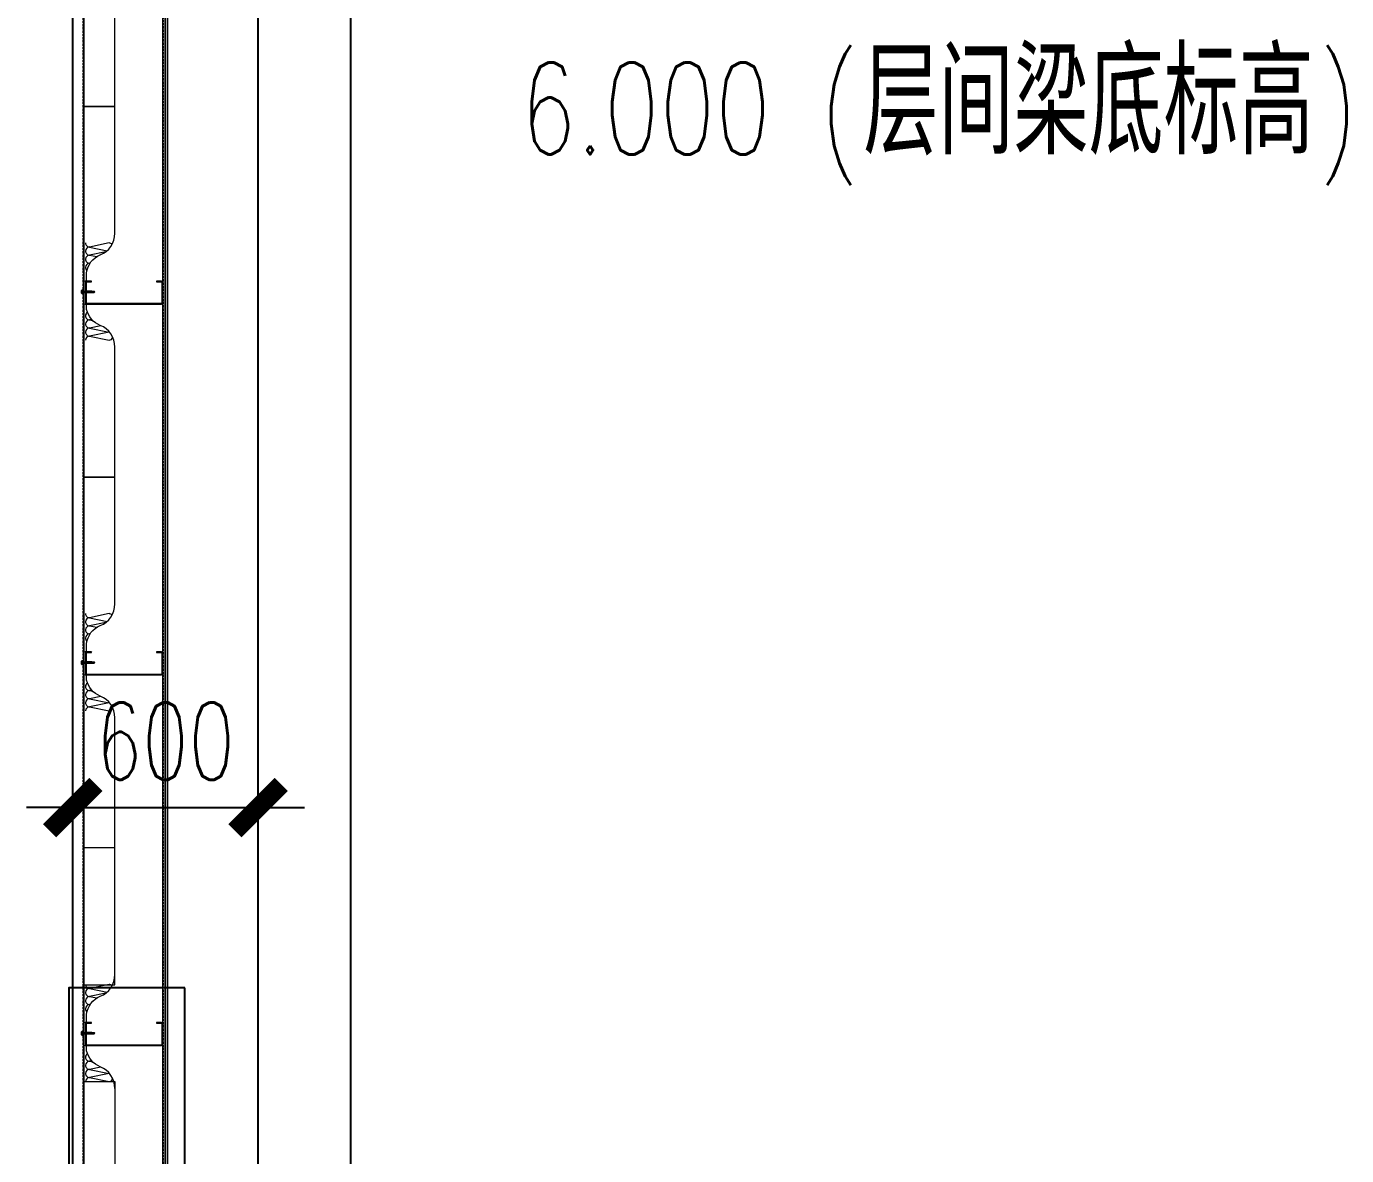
# Model space of a CAD drawing. Extents: x 220580 to 2027826, y -309201 to 71987.
# Drawn here: x 278198 to 282473, y -222025 to -218370 of the extents above; entities that cross this region are included whole.
import ezdxf
from ezdxf.xclip import XClip

# ---------------------------------------------------------------- set-up
doc = ezdxf.new("R2010")
doc.units = 0
for name, pattern in [('CENTER', [2, 1.25, -0.25, 0.25, -0.25]), ('DOTE', [2.42, 2, -0.2, 0.02, -0.2]), ('ZN-DASH', [0.35, 0.25, -0.1])]:
    doc.linetypes.add(name, pattern=pattern)
for name, color, linetype in [('!ZN6-虚线-8', 8, 'ZN-DASH'), ('A-AXIS-DOTE', 14, 'DOTE'), ('A-AXIS-DP', 126, 'Continuous'), ('A-LIN-V', 9, 'Continuous'), ('AS-WALL', 40, 'Continuous'), ('DIM', 173, 'Continuous'), ('DOTE', 1, 'CENTER'), ('PUB_TEXT', 7, 'Continuous')]:
    doc.layers.add(name, color=color, linetype=linetype)
doc.layers.add('0_INSULATION', color=252, linetype='Continuous', lineweight=9, transparency=0.2)
for name, color, linetype, lineweight in [('0_PURLIN-CON', 253, 'Continuous', 15), ('0_SCREW RIVET', 4, 'Continuous', 15), ('彩钢板', 6, 'Continuous', 15), ('防火岩棉', 252, 'Continuous', 13)]:
    doc.layers.add(name, color=color, linetype=linetype, lineweight=lineweight)
doc.styles.add('_TCH_DIM', font='SIMPLEX', dxfattribs={"bigfont": 'GBCBIG'})
doc.styles.add('DHTEXT-1', font='ROMANS.shx', dxfattribs={"width": 0.7, "bigfont": 'CHINESE.shx'})
doc.dimstyles.new('ZN100', dxfattribs={"dimscale": 100, "dimtxt": 2.5, "dimasz": 1.5, "dimexe": 1, "dimexo": 2, "dimgap": 0.9, "dimtad": 1, "dimdec": 0, "dimdsep": 46, "dimtxsty": 'DHTEXT-1', "dimblk": 'ARCHTICK', "dimcen": 2.5, "dimclrd": 173, "dimclre": 173, "dimclrt": 7, "dimazin": 2, "dimtfac": 1, "dimtix": 1, "dimtmove": 2, "dimatfit": 3, "dimfxl": 0, "dimarcsym": 0})

# ---------------------------------------------------------------- blocks, each defined once
blk = doc.blocks.new('e534654')
at = {"layer": 'A-LIN-V'}
for p, q in [((10200, -11000), (10200, 700)), ((10800, -11000), (10800, 700))]:
    blk.add_line(p, q, dxfattribs=at)
blk = doc.blocks.new('20250821141233')
at = {"layer": 'A-AXIS-DOTE'}
blk.add_line((0, -5813.6), (0, 18238.3), dxfattribs=at)
at = {"layer": 'DOTE', "ltscale": 180}
blk.add_line((0, -5813.6), (0, 18238.3), dxfattribs=at)
blk = doc.blocks.new('_ArchTick')
at = {"color": 0, "linetype": 'ByBlock', "const_width": 0.4}
blk.add_lwpolyline([(-0.5, -0.5), (0.5, 0.5)], dxfattribs=at)
blk = doc.blocks.new('*D1017')
at = {"layer": 'Defpoints', "color": 0, "ltscale": 1000, "transparency": 16777216}
for p in [(278948.2, -220898.4), (278348.2, -221133.4), (278948.2, -221133.4)]:
    blk.add_point(p, dxfattribs=at)
at = {"layer": 'DIM', "color": 173, "linetype": 'ByBlock', "lineweight": -2, "ltscale": 1000, "transparency": 16777216}
for p, q in [((278348.2, -220933.4), (278348.2, -220798.4)), ((278948.2, -220933.4), (278948.2, -220798.4)), ((278348.2, -220898.4), (278198.2, -220898.4)), ((278348.2, -220898.4), (278948.2, -220898.4)), ((278948.2, -220898.4), (279098.2, -220898.4))]:
    blk.add_line(p, q, dxfattribs=at)
at = {"layer": 'DIM', "color": 173, "lineweight": -2, "ltscale": 1000, "transparency": 16777216, "xscale": 150, "yscale": 150, "zscale": 150}
blk.add_blockref('_ArchTick', (278348.2, -220898.4), dxfattribs=at)
at = {"layer": 'DIM', "color": 173, "lineweight": -2, "ltscale": 1000, "transparency": 16777216, "xscale": 150, "yscale": 150, "zscale": 150, "rotation": 180}
blk.add_blockref('_ArchTick', (278948.2, -220898.4), dxfattribs=at)
at = {"layer": 'DIM', "color": 7, "ltscale": 1000, "transparency": 16777216, "insert": (278648.2, -220683.4), "char_height": 250, "attachment_point": 5, "style": 'DHTEXT-1'}
blk.add_mtext('600', dxfattribs=at)
blk = doc.blocks.new('$紧固件$00000145')
at = {"layer": '0_SCREW RIVET'}
for p, q in [((-1.7, 9.4), (-1.7, 7.2)), ((-1.7, 6.7), (-1.7, 5)), ((-1.7, 4.5), (-1.7, 2.8)), ((-1.7, 2.3), (-1.7, 0.6)), ((-1.7, 0.1), (-1.7, -1.6)), ((2.8, 9.4), (2.8, 7.6)), ((2.8, 7.1), (2.8, 5.4)), ((2.8, 4.9), (2.8, 3.2)), ((2.8, 2.7), (2.8, 1)), ((2.8, 0.5), (2.8, -1.2)), ((-1.7, -2.1), (-1.7, -3.8)), ((-1.7, -4.3), (-1.7, -6)), ((-1.7, -6.5), (-1.7, -8.2)), ((-1.7, -8.7), (-1.7, -10.5)), ((-1.7, -11), (-1.7, -12.7)), ((-1.7, -13.2), (-1.7, -14.9)), ((-1.7, -15.4), (-1.7, -17.1)), ((-1.7, -17.6), (-1.7, -19.3)), ((-1.7, -19.8), (-1.7, -24.8)), ((-1.7, -24.8), (0.5, -26.6)), ((0.5, -26.6), (2.8, -24.8)), ((2.8, -1.7), (2.8, -3.4)), ((2.8, -3.9), (2.8, -5.6)), ((2.8, -6.1), (2.8, -7.8)), ((2.8, -8.3), (2.8, -10.1)), ((2.8, -10.6), (2.8, -12.3)), ((2.8, -12.8), (2.8, -14.5)), ((2.8, -15), (2.8, -16.7)), ((2.8, -17.2), (2.8, -18.9)), ((2.8, -19.4), (2.8, -24.8))]:
    blk.add_line(p, q, dxfattribs=at)
blk.add_lwpolyline([(-6.5, 12.1, -0.414214), (-2.5, 16.1), (3.5, 16.1, -0.414214), (7.5, 12.1), (7.5, 12.2), (7.5, 11.4), (-6.5, 11.4), (-6.5, 12.2)], format="xyb", close=True, dxfattribs=at)
for points in [[(-4, 11.4), (5, 11.4), (5, 9.4), (-4, 9.4)], [(-1.7, 6.7), (2.8, 7.1), (3.3, 7.4), (2.8, 7.6), (-1.7, 7.2), (-2.2, 6.9)], [(-1.7, 4.5), (2.8, 4.9), (3.3, 5.2), (2.8, 5.4), (-1.7, 5), (-2.2, 4.7)], [(-1.7, 2.3), (2.8, 2.7), (3.3, 3), (2.8, 3.2), (-1.7, 2.8), (-2.2, 2.5)], [(-1.7, 0.1), (2.8, 0.5), (3.3, 0.8), (2.8, 1), (-1.7, 0.6), (-2.2, 0.3)], [(-1.7, -2.1), (2.8, -1.7), (3.3, -1.4), (2.8, -1.2), (-1.7, -1.6), (-2.2, -1.9)], [(-1.7, -4.3), (2.8, -3.9), (3.3, -3.6), (2.8, -3.4), (-1.7, -3.8), (-2.2, -4.1)], [(-1.7, -6.5), (2.8, -6.1), (3.3, -5.8), (2.8, -5.6), (-1.7, -6), (-2.2, -6.3)], [(-1.7, -8.7), (2.8, -8.3), (3.3, -8.1), (2.8, -7.8), (-1.7, -8.2), (-2.2, -8.5)], [(-1.7, -11), (2.8, -10.6), (3.3, -10.3), (2.8, -10.1), (-1.7, -10.5), (-2.2, -10.7)], [(-1.7, -13.2), (2.8, -12.8), (3.3, -12.5), (2.8, -12.3), (-1.7, -12.7), (-2.2, -13)], [(-1.7, -15.4), (2.8, -15), (3.3, -14.7), (2.8, -14.5), (-1.7, -14.9), (-2.2, -15.2)], [(-1.7, -17.6), (2.8, -17.2), (3.3, -16.9), (2.8, -16.7), (-1.7, -17.1), (-2.2, -17.4)]]:
    blk.add_lwpolyline(points, close=True, dxfattribs=at)
for points in [[(1.7, -19), (-1.7, -19.3), (-2.2, -19.6), (-1.7, -19.8), (1.6, -19.5)], [(0.5, -26.6), (1.9, -18), (2.5, -19.4), (2.5, -19.4), (2.8, -19.9)], [(2.3, -18.9), (2.8, -18.9), (3.3, -19.1), (2.8, -19.4), (2.5, -19.4)]]:
    blk.add_lwpolyline(points, dxfattribs=at)
blk = doc.blocks.new('*U618')
at = {"layer": '0_INSULATION'}
for p, q in [((114761.4, -53978.9), (114793, -53985.5)), ((114793, -53985.5), (114764.4, -53991.4)), ((114766.5, -53993.1), (114793, -53998.6)), ((114793, -53998.6), (114781.2, -54001)), ((114774.8, -54112.8), (114793, -54116.6)), ((114793, -54103.5), (114787.5, -54104.6)), ((114789.3, -54102.7), (114793, -54103.5)), ((114793, -54116.6), (114761.4, -54123.2)), ((114761.4, -54123.2), (114793, -54129.7)), ((114793, -54129.7), (114761.4, -54136.3))]:
    blk.add_line(p, q, dxfattribs=at)
blk.add_lwpolyline([(114802.2, -53758.1), (114802.2, -54579.5), (114752.2, -54579.5), (114752.2, -54147.5, -0.323318), (114775.7, -54112.5, 0.242761), (114797.7, -54086.4), (114798.1, -54027, 0.256774), (114775.7, -53998.1, -0.323318), (114752.2, -53963.1), (114752.2, -53758.1)], format="xyb", close=True, dxfattribs=at)
at = {"layer": '0_INSULATION', "extrusion": (0, 0, -1)}
for centre, start_param, end_param in [((114761.4, -53985.5), 5.406397, 6.283185), ((114793, -53978.9), 1.570796, 3.141593), ((114793, -53992), 0, 1.570796), ((114793, -53992), 1.570796, 3.141593), ((114793, -54005.2), 0, 1.570796), ((114793, -54005.2), 1.570796, 3.141593), ((114793, -54018.3), 0, 1.570796), ((114793, -54018.3), 1.570796, 2.416555), ((114793, -54096.9), 0.524657, 1.570796), ((114793, -54096.9), 1.570796, 3.141593), ((114793, -54110), 0, 1.570796), ((114793, -54110), 1.570796, 3.141593), ((114761.4, -54129.7), 3.141593, 4.407145), ((114761.4, -54129.7), 6.139662, 6.283185), ((114761.4, -54116.6), 3.141593, 3.269368), ((114793, -54123.1), 0, 1.570796), ((114793, -54123.1), 1.570796, 3.141593), ((114793, -54136.3), 0, 1.570796)]:
    blk.add_ellipse(centre, major_axis=(0, 6.56), ratio=0.988253, start_param=start_param, end_param=end_param, dxfattribs=at)
blk = doc.blocks.new('*U1967')
at = {"layer": '0_PURLIN-CON', "linetype": 'ByBlock', "lineweight": -2}
h = blk.add_hatch(dxfattribs=at)
h.set_pattern_fill('ANSI32', color=256, scale=2, angle=2.8624)
h.set_pattern_definition([(47.862405, (-81115.591, 63372.253), (-7.0631283, 6.3904494), []), (47.862405, (-81111.1065, 63372.477), (-7.0631283, 6.3904494), [])])
edge = h.paths.add_edge_path()
edge.add_line((75, 20), (75, 5))
edge.add_arc((70, 5), 5, -90, 0, ccw=False)
edge.add_line((70, 0), (5, 0))
edge.add_arc((5, 5), 5, 180, 270, ccw=False)
edge.add_line((0, 5), (0, 245))
edge.add_arc((5, 245), 5, 90, 180, ccw=False)
edge.add_line((5, 250), (70, 250))
edge.add_arc((70, 245), 5, 0, 90, ccw=False)
edge.add_line((75, 245), (75, 230))
edge.add_line((75, 230), (73, 230))
edge.add_line((73, 230), (73, 245))
edge.add_arc((70, 245), 3, 0, 90)
edge.add_line((70, 248), (5, 248))
edge.add_arc((5, 245), 3, 90, 180)
edge.add_line((2, 245), (2, 5))
edge.add_arc((5, 5), 3, 180, 270)
edge.add_line((5, 2), (70, 2))
edge.add_arc((70, 5), 3, 270, 360)
edge.add_line((73, 5), (73, 20))
edge.add_line((73, 20), (75, 20))
at = {"color": 0, "linetype": 'ByBlock'}
for p in [(0, 250), (75, 250), (0, 0), (75, 0)]:
    blk.add_point(p, dxfattribs=at)
at = {"layer": '0_PURLIN-CON', "linetype": 'ByBlock', "lineweight": -2}
blk.add_lwpolyline([(75, 20), (75, 5, -0.414214), (70, 0), (5, 0, -0.414214), (0, 5), (0, 245, -0.414214), (5, 250), (70, 250, -0.414214), (75, 245), (75, 230), (73, 230), (73, 245, 0.414214), (70, 248), (5, 248, 0.414214), (2, 245), (2, 5, 0.414214), (5, 2), (70, 2, 0.414214), (73, 5), (73, 20)], format="xyb", close=True, dxfattribs=at)
blk = doc.blocks.new('*U611')
at = {"layer": '0_INSULATION'}
for p, q in [((114761.4, -53978.9), (114793, -53985.5)), ((114793, -53985.5), (114764.4, -53991.4)), ((114766.5, -53993.1), (114793, -53998.6)), ((114793, -53998.6), (114781.2, -54001)), ((114774.8, -54112.8), (114793, -54116.6)), ((114793, -54103.5), (114787.5, -54104.6)), ((114789.3, -54102.7), (114793, -54103.5)), ((114793, -54116.6), (114761.4, -54123.2)), ((114761.4, -54123.2), (114793, -54129.7)), ((114793, -54129.7), (114761.4, -54136.3))]:
    blk.add_line(p, q, dxfattribs=at)
blk.add_lwpolyline([(114802.2, -53758.1), (114802.2, -54358.1), (114752.2, -54358.1), (114752.2, -54147.5, -0.323318), (114775.7, -54112.5, 0.242761), (114797.7, -54086.4), (114798.1, -54027, 0.256774), (114775.7, -53998.1, -0.323318), (114752.2, -53963.1), (114752.2, -53758.1)], format="xyb", close=True, dxfattribs=at)
at = {"layer": '0_INSULATION', "extrusion": (0, 0, -1)}
for centre, start_param, end_param in [((114761.4, -53985.5), 5.406397, 6.283185), ((114793, -53978.9), 1.570796, 3.141593), ((114793, -53992), 0, 1.570796), ((114793, -53992), 1.570796, 3.141593), ((114793, -54005.2), 0, 1.570796), ((114793, -54005.2), 1.570796, 3.141593), ((114793, -54018.3), 0, 1.570796), ((114793, -54018.3), 1.570796, 2.416555), ((114793, -54096.9), 0.524657, 1.570796), ((114793, -54096.9), 1.570796, 3.141593), ((114793, -54110), 0, 1.570796), ((114793, -54110), 1.570796, 3.141593), ((114761.4, -54129.7), 3.141593, 4.407145), ((114761.4, -54129.7), 6.139662, 6.283185), ((114761.4, -54116.6), 3.141593, 3.269368), ((114793, -54123.1), 0, 1.570796), ((114793, -54123.1), 1.570796, 3.141593), ((114793, -54136.3), 0, 1.570796)]:
    blk.add_ellipse(centre, major_axis=(0, 6.56), ratio=0.988253, start_param=start_param, end_param=end_param, dxfattribs=at)
blk = doc.blocks.new('*U1012')
at = {"layer": '0_INSULATION'}
for p, q in [((114761.4, -53978.9), (114793, -53985.5)), ((114793, -53985.5), (114764.4, -53991.4)), ((114766.5, -53993.1), (114793, -53998.6)), ((114793, -53998.6), (114781.2, -54001)), ((114774.8, -54112.8), (114793, -54116.6)), ((114793, -54103.5), (114787.5, -54104.6)), ((114789.3, -54102.7), (114793, -54103.5)), ((114793, -54116.6), (114761.4, -54123.2)), ((114761.4, -54123.2), (114793, -54129.7)), ((114793, -54129.7), (114761.4, -54136.3))]:
    blk.add_line(p, q, dxfattribs=at)
blk.add_lwpolyline([(114802.2, -53758.1), (114802.2, -54136), (114752.2, -54136), (114752.2, -54147.5, -0.323318), (114775.7, -54112.5, 0.242761), (114797.7, -54086.4), (114798.1, -54027, 0.256774), (114775.7, -53998.1, -0.323318), (114752.2, -53963.1), (114752.2, -53758.1)], format="xyb", close=True, dxfattribs=at)
at = {"layer": '0_INSULATION', "extrusion": (0, 0, -1)}
for centre, start_param, end_param in [((114761.4, -53985.5), 5.406397, 6.283185), ((114793, -53978.9), 1.570796, 3.141593), ((114793, -53992), 0, 1.570796), ((114793, -53992), 1.570796, 3.141593), ((114793, -54005.2), 0, 1.570796), ((114793, -54005.2), 1.570796, 3.141593), ((114793, -54018.3), 0, 1.570796), ((114793, -54018.3), 1.570796, 2.416555), ((114793, -54096.9), 0.524657, 1.570796), ((114793, -54096.9), 1.570796, 3.141593), ((114793, -54110), 0, 1.570796), ((114793, -54110), 1.570796, 3.141593), ((114761.4, -54129.7), 3.141593, 4.407145), ((114761.4, -54129.7), 6.139662, 6.283185), ((114761.4, -54116.6), 3.141593, 3.269368), ((114793, -54123.1), 0, 1.570796), ((114793, -54123.1), 1.570796, 3.141593), ((114793, -54136.3), 0, 1.570796)]:
    blk.add_ellipse(centre, major_axis=(0, 6.56), ratio=0.988253, start_param=start_param, end_param=end_param, dxfattribs=at)
blk = doc.blocks.new('*U1013')
at = {"layer": '0_INSULATION'}
for p, q in [((114761.4, -53978.9), (114793, -53985.5)), ((114793, -53985.5), (114764.4, -53991.4)), ((114766.5, -53993.1), (114793, -53998.6)), ((114793, -53998.6), (114781.2, -54001)), ((114774.8, -54112.8), (114793, -54116.6)), ((114793, -54103.5), (114787.5, -54104.6)), ((114789.3, -54102.7), (114793, -54103.5)), ((114793, -54116.6), (114761.4, -54123.2)), ((114761.4, -54123.2), (114793, -54129.7)), ((114793, -54129.7), (114761.4, -54136.3))]:
    blk.add_line(p, q, dxfattribs=at)
blk.add_lwpolyline([(114802.2, -53909.3), (114802.2, -54571.5), (114752.2, -54571.5), (114752.2, -54147.5, -0.323318), (114775.7, -54112.5, 0.242761), (114797.7, -54086.4), (114798.1, -54027, 0.256774), (114775.7, -53998.1, -0.323318), (114752.2, -53963.1), (114752.2, -53909.3)], format="xyb", close=True, dxfattribs=at)
at = {"layer": '0_INSULATION', "extrusion": (0, 0, -1)}
for centre, start_param, end_param in [((114761.4, -53985.5), 5.406397, 6.283185), ((114793, -53978.9), 1.570796, 3.141593), ((114793, -53992), 0, 1.570796), ((114793, -53992), 1.570796, 3.141593), ((114793, -54005.2), 0, 1.570796), ((114793, -54005.2), 1.570796, 3.141593), ((114793, -54018.3), 0, 1.570796), ((114793, -54018.3), 1.570796, 2.416555), ((114793, -54096.9), 0.524657, 1.570796), ((114793, -54096.9), 1.570796, 3.141593), ((114793, -54110), 0, 1.570796), ((114793, -54110), 1.570796, 3.141593), ((114761.4, -54129.7), 3.141593, 4.407145), ((114761.4, -54129.7), 6.139662, 6.283185), ((114761.4, -54116.6), 3.141593, 3.269368), ((114793, -54123.1), 0, 1.570796), ((114793, -54123.1), 1.570796, 3.141593), ((114793, -54136.3), 0, 1.570796)]:
    blk.add_ellipse(centre, major_axis=(0, 6.56), ratio=0.988253, start_param=start_param, end_param=end_param, dxfattribs=at)
blk = doc.blocks.new('A$Cdc5ab329')
at = {"layer": '!ZN6-虚线-8', "ltscale": 30}
for p, q in [((664.7, 0), (664.7, 14464.8)), ((408.3, 11298.5, 0), (408.3, -11.4, 0))]:
    blk.add_line(p, q, dxfattribs=at)
at = {"layer": '彩钢板', "color": 1}
for p, q in [((663.9, 0), (663.9, 14464.8)), ((699.9, 0), (699.9, 14464.8))]:
    blk.add_line(p, q, dxfattribs=at)
at = {"layer": '彩钢板'}
for p, q in [((392.9, 11298.5), (392.9, -11.4, 0)), ((408.9, 11298.5), (408.9, -11.4, 0))]:
    blk.add_line(p, q, dxfattribs=at)
at = {"layer": '防火岩棉', "color": 0, "const_width": 3.75, "elevation": 0}
blk.add_lwpolyline([(662.6, 0.9), (662.6, 14465.3)], dxfattribs=at)
at = {"xscale": 2, "yscale": 2, "zscale": 2}
for name, p in [('*U611', (-228940.4, 114116.3)), ('*U611', (-228940.4, 112916.3)), ('*U618', (-228940.4, 111716.3)), ('*U1012', (-228940.4, 110516.3))]:
    blk.add_blockref(name, p, dxfattribs=at)
at = {"xscale": -1, "rotation": 270}
for p in [(655.3, 4799.5), (655.3, 3599.5), (655.3, 2399.5)]:
    blk.add_blockref('$紧固件$00000145', p, dxfattribs=at)
ref = blk.add_blockref('*U1013', (-228940.4, -106898.7), dxfattribs=dict(xscale=-2, yscale=2, zscale=2, rotation=179.9999999999323))
XClip(ref).set_block_clipping_path([(114638.8690740949, -54722.8034653147), (114826.4262402276, -54049.0019323027)])
at = {"layer": '0_PURLIN-CON', "extrusion": (-1.22465e-16, 1.09242e-25, -1), "xscale": -1, "rotation": 270}
for p in [(-658.9, 4760), (-658.9, 3560), (-658.9, 2360)]:
    blk.add_blockref('*U1967', p, dxfattribs=at)

msp = doc.modelspace()

# ---------------------------------------------------------------- linework, layer by layer
at = {"layer": 'A-AXIS-DOTE'}
msp.add_line((278948.2, -229842.5), (278948.2, -205790.6), dxfattribs=at)
at = {"layer": 'AS-WALL'}
msp.add_line((278348.2, -224329), (278348.2, -209579), dxfattribs=at)

# ---------------------------------------------------------------- block references
at = {"layer": 'A-AXIS-DP', "ltscale": 2800}
msp.add_blockref('20250821141233', (278948.2, -224029), dxfattribs=at)
at = {"layer": 'A-LIN-V', "xscale": -1}
msp.add_blockref('e534654', (289448.2, -213029), dxfattribs=at)

# ---------------------------------------------------------------- texts
at = {"layer": 'PUB_TEXT', "style": '_TCH_DIM', "width": 0.705882}
for s, p in [('(', (280768.3, -218784)), (')', (282382.8, -218784)), ('6.000', (279798.3, -218784))]:
    msp.add_text(s, height=297.5, dxfattribs=at).set_placement(p)
at = {"layer": 'PUB_TEXT', "style": '_TCH_DIM'}
msp.add_text('层间梁底标高', height=337.59, dxfattribs=at).set_placement((280908.3, -218784))

# ---------------------------------------------------------------- dimensions: what is measured, and where the dimension line sits
at = {"layer": 'DIM', "ltscale": 1000}
dim = msp.add_linear_dim(base=(278948.2, -220898.4), p1=(278348.2, -221133.4), p2=(278948.2, -221133.4), dimstyle='ZN100', override={"dimfxl": 30}, dxfattribs=at)
dim.commit()
dim.dimension.update_dxf_attribs({"geometry": '*D1017', "text_midpoint": (278648.2, -220683.4)})

# ---------------------------------------------------------------- next in the draw order: block references
at = {"color": 6, "ltscale": 1000, "xscale": -1, "rotation": 359.9999999999322}
msp.add_blockref('A$Cdc5ab329', (279048.1, -224029), dxfattribs=at)

doc.saveas('drawing.dxf')
